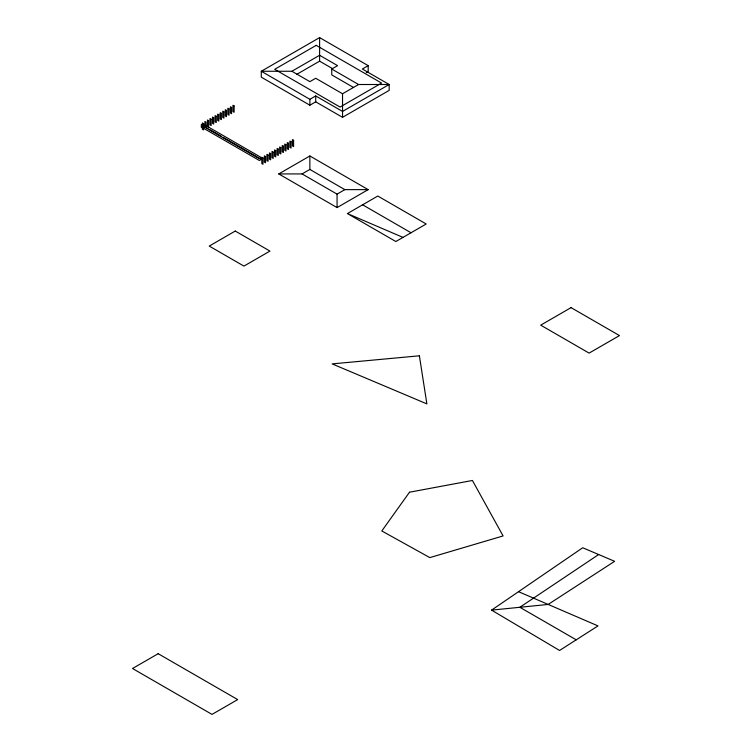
<?xml version="1.0" encoding="UTF-8"?>
<svg xmlns="http://www.w3.org/2000/svg" width="752" height="752" viewBox="0 0 752 752"><rect width="100%" height="100%" fill="white"/><g stroke="black" fill="none" stroke-linecap="round" stroke-linejoin="round"><path stroke-width="1.13" d="M491.573 610.135L582.715 547.757L614.619 561.312L548.161 604.439L491.573 610.135L559.573 650.471L598.009 625.908L518.532 591.683M598.667 554.534L519.867 607.287L576.229 639.83M368.189 65.65L319.6 37.6L261.292 71.261L261.292 77.155L309.88 105.205L315.708 101.84L342.536 117.321L389.179 90.39L389.179 84.506L362.361 69.015L368.189 65.65L368.189 71.543L366.243 72.662M331.745 69.015L358.572 84.506L389.179 84.506L342.536 111.437L315.708 95.946L309.88 99.311L261.292 71.261L291.898 71.261L319.6 55.272L337.582 65.65L331.745 69.015L331.745 74.909L353.6 87.523M296.843 74.298L319.6 61.166L332.581 68.658M291.898 71.261L309.88 81.648L315.708 78.274L342.536 93.765L358.572 84.506M278.757 173.928L309.862 155.974L368.16 189.636L337.065 207.59L278.757 173.928L302.078 173.928L337.065 194.129L344.839 189.636L368.16 189.636M302.078 173.928L309.862 169.435L344.839 189.636M347.424 213.568L377.795 196.037L426.205 223.993L395.843 241.524L347.424 213.568L402.978 237.397M362.614 204.807L411.024 232.753M208.05 128.611L203.021 125.706L201.075 126.834L259.384 160.496L261.329 159.377L223.128 137.315M210.062 129.776L221.116 136.159M342.536 93.765L342.536 117.321M337.065 194.129L337.065 207.59M319.6 37.6L319.6 61.166M315.708 95.946L315.708 101.84M309.88 99.311L309.88 105.205M309.862 155.974L309.862 169.435M206.057 126.345L206.057 122.162L204.892 121.486L204.892 125.678M409.511 492.212L381.809 530.968L429.824 557.608L503.097 535.941L472.416 480.481L409.511 492.212M316.216 45.346L274.706 69.316L340.083 107.057L381.593 83.087L316.216 45.346M203.021 123.911L201.075 125.039L259.384 158.7L261.329 157.582L203.021 123.911M235.254 231.052L209.235 246.073L243.93 266.095L269.94 251.083L235.254 231.052M571.059 307.624L540.697 325.155L589.107 353.111L619.479 335.58L571.059 307.624M158.174 653.695L132.521 668.5L212.017 714.4L237.67 699.586L158.174 653.695M419.381 355.799L332.158 363.893L426.873 403.88L419.381 355.799M234.116 105.966L232.951 105.289L232.951 111.569L234.116 112.245L234.116 105.966M293.59 140.295L292.425 139.628L292.425 145.907L293.59 146.584L293.59 140.295M231.569 107.433L230.403 106.765L230.403 113.044L231.569 113.721L231.569 107.433M291.043 141.771L289.877 141.094L289.877 147.383L291.043 148.05L291.043 141.771M229.012 108.908L227.847 108.232L227.847 114.52L229.012 115.188L229.012 108.908M288.486 143.247L287.32 142.57L287.32 148.858L288.486 149.526L288.486 143.247M226.465 110.384L225.299 109.707L225.299 115.987L226.465 116.663L226.465 110.384M285.939 144.713L284.773 144.046L284.773 150.325L285.939 151.002L285.939 144.713M223.917 111.851L222.752 111.183L222.752 117.462L223.917 118.139L223.917 111.851M283.391 146.189L282.226 145.512L282.226 151.801L283.391 152.468L283.391 146.189M221.361 113.326L220.195 112.65L220.195 118.938L221.361 119.606L221.361 113.326M280.834 147.665L279.669 146.988L279.669 153.267L280.834 153.944L280.834 147.665M218.813 114.793L217.648 114.125L217.648 120.405L218.813 121.081L218.813 114.793M278.287 149.131L277.121 148.464L277.121 154.743L278.287 155.42L278.287 149.131M216.266 116.269L215.1 115.601L215.1 121.88L216.266 122.557L216.266 116.269M275.74 150.607L274.574 149.93L274.574 156.219L275.74 156.886L275.74 150.607M213.709 117.744L212.543 117.068L212.543 123.356L213.709 124.024L213.709 117.744M273.183 152.083L272.017 151.406L272.017 157.685L273.183 158.362L273.183 152.083M211.162 119.211L209.996 118.543L209.996 124.823L211.162 125.499L211.162 119.211M270.635 153.549L269.47 152.882L269.47 159.161L270.635 159.838L270.635 153.549M208.614 120.687L207.449 120.01L207.449 126.298L208.614 126.975L208.614 120.687M268.088 155.025L266.922 154.348L266.922 160.637L268.088 161.304L268.088 155.025M265.531 156.501L264.366 155.824L264.366 162.103L265.531 162.78L265.531 156.501M203.51 123.629L202.344 122.961L202.344 129.241L203.51 129.917L203.51 123.629M262.984 157.967L261.818 157.3L261.818 163.579L262.984 164.256L262.984 157.967"/></g></svg>
